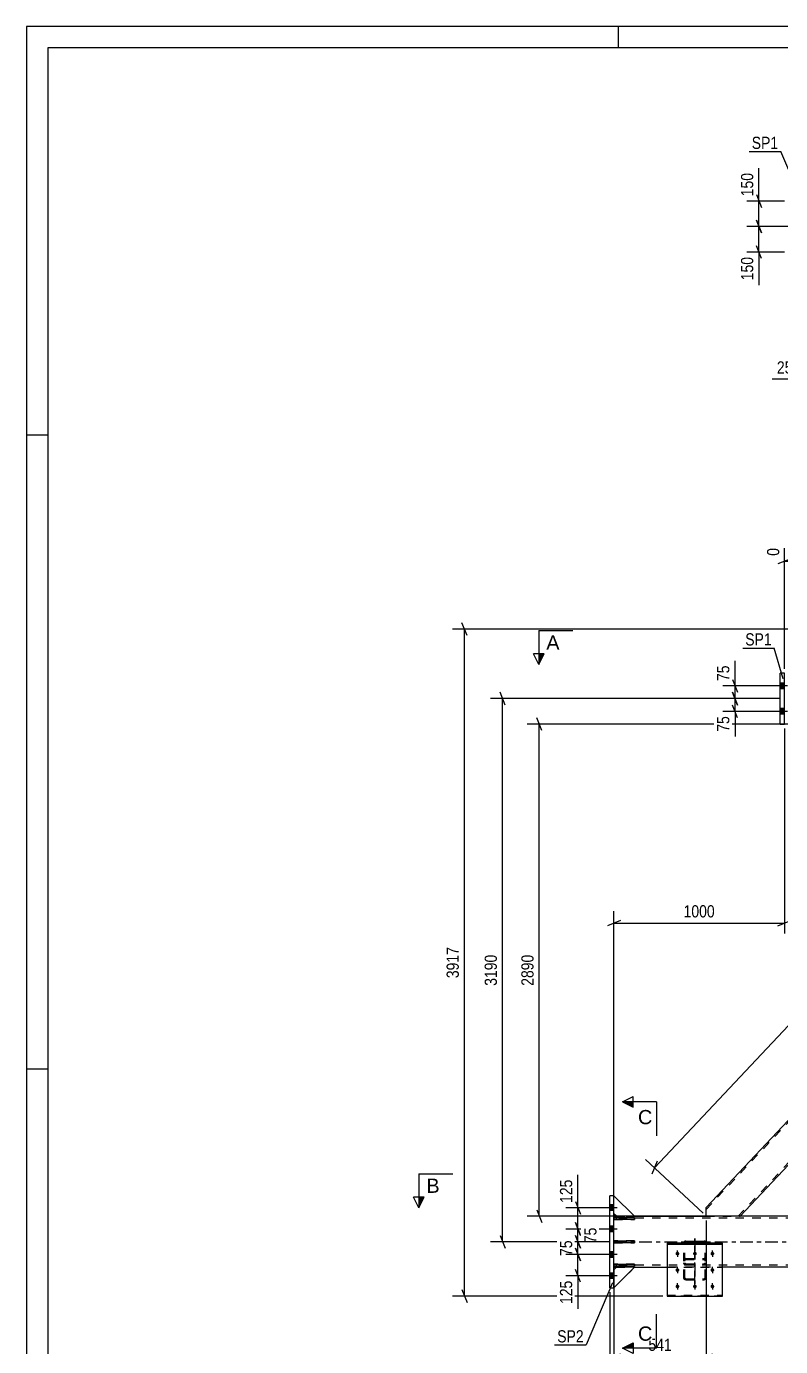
# Model space of a CAD drawing. Header units: millimetres. Extents: x -178 to 1011, y -683 to 158.
# Drawn here: x -178 to -0.9, y -152.2 to 157.9 of the extents above; entities that cross this region are included whole.
import ezdxf

# ---------------------------------------------------------------- set-up
doc = ezdxf.new("R2010")
doc.units = ezdxf.units.MM
doc.linetypes.add('DXK_LINE_DOT2', pattern=[3.9198, 1.9599, -1.9599])
doc.linetypes.add('DXK_LINE_DOT3', pattern=[5.9187, 2.979, -0.9799, 0.9799, -0.9799])
doc.styles.add('Arial', font='ARIAL.TTF', dxfattribs={"height": 0.2})
doc.styles.add('Arial Narrow', font='ARIALN.TTF', dxfattribs={"height": 0.2})

# ---------------------------------------------------------------- blocks, each defined once
blk = doc.blocks.new('Unknown-389678143-1162')
at = {"color": 5, "linetype": 'Continuous'}
for p, q in [((1011.04, 157.93), (-177.96, 157.93)), ((-177.96, 157.93), (-177.96, -683.07)), ((-38.96, 152.93), (-38.96, 157.93)), ((1006.04, 152.93), (-172.96, 152.93)), ((-172.96, 152.93), (-172.96, -678.07)), ((-172.96, 61.93), (-177.96, 61.93)), ((-172.96, -87.07), (-177.96, -87.07))]:
    blk.add_line(p, q, dxfattribs=at)
blk = doc.blocks.new('Part-389678143-1396 - 1389')
at = {"color": 7, "linetype": 'DXK_LINE_DOT3'}
blk.add_line((-21, -137.44), (-21, -126.82), dxfattribs=at)
at = {"color": 7, "linetype": 'DXK_LINE_DOT2'}
for p, q in [((-23.6, -127.75), (-23.64, -127.94)), ((-23.64, -136.05), (-23.64, -127.94)), ((-23.4, -127.94), (-23.38, -127.84)), ((-23.4, -136.05), (-23.4, -127.94)), ((-23.38, -127.84), (-23.33, -127.76)), ((-23.16, -127.43), (-23.34, -127.47)), ((-23.33, -127.76), (-23.25, -127.71)), ((-23.25, -127.71), (-23.16, -127.69)), ((-23.16, -127.43), (-18.84, -127.43)), ((-23.16, -127.69), (-18.84, -127.69)), ((-18.66, -127.47), (-18.84, -127.43)), ((-18.84, -127.69), (-18.75, -127.71)), ((-18.75, -127.71), (-18.67, -127.76)), ((-18.67, -127.76), (-18.62, -127.84)), ((-18.62, -127.84), (-18.6, -127.94)), ((-18.6, -136.05), (-18.6, -127.94)), ((-18.36, -127.94), (-18.4, -127.75)), ((-18.36, -136.05), (-18.36, -127.94)), ((-23.64, -131.99), (-23.6, -131.81)), ((-23.64, -132.54), (-23.6, -132.73)), ((-23.6, -131.81), (-23.5, -131.67)), ((-23.5, -131.67), (-23.34, -131.57)), ((-23.38, -131.9), (-23.4, -131.99)), ((-23.38, -132.64), (-23.4, -132.54)), ((-23.33, -131.83), (-23.38, -131.9)), ((-23.33, -132.72), (-23.38, -132.64)), ((-23.34, -131.57), (-23.16, -131.54)), ((-23.34, -133.01), (-23.25, -133.03)), ((-23.25, -131.78), (-23.33, -131.83)), ((-23.25, -132.78), (-23.33, -132.72)), ((-23.16, -131.76), (-23.25, -131.78)), ((-23.16, -132.79), (-23.25, -132.78)), ((-23.25, -133.03), (-23.16, -133.05)), ((-23.16, -131.54), (-18.84, -131.54)), ((-23.16, -131.76), (-18.84, -131.76)), ((-23.16, -132.79), (-18.84, -132.79)), ((-23.16, -133.05), (-18.84, -133.05)), ((-18.84, -131.54), (-18.66, -131.57)), ((-18.75, -131.78), (-18.84, -131.76)), ((-18.75, -132.78), (-18.84, -132.79)), ((-18.84, -133.05), (-18.67, -133.01)), ((-18.67, -131.83), (-18.75, -131.78)), ((-18.67, -132.72), (-18.75, -132.78)), ((-18.62, -131.9), (-18.67, -131.83)), ((-18.62, -132.64), (-18.67, -132.72)), ((-18.67, -133.01), (-18.66, -133.01)), ((-18.66, -131.57), (-18.5, -131.67)), ((-18.6, -131.99), (-18.62, -131.9)), ((-18.6, -132.54), (-18.62, -132.64)), ((-18.5, -131.67), (-18.4, -131.81)), ((-18.4, -131.81), (-18.36, -131.99)), ((-18.4, -132.73), (-18.36, -132.54)), ((-23.6, -136.22), (-23.64, -136.05)), ((-23.5, -136.36), (-23.6, -136.22)), ((-23.34, -136.46), (-23.5, -136.36)), ((-23.4, -136.05), (-23.38, -136.13)), ((-23.38, -136.13), (-23.33, -136.21)), ((-23.16, -136.5), (-23.34, -136.46)), ((-23.33, -136.21), (-23.25, -136.25)), ((-23.25, -136.25), (-23.16, -136.27)), ((-23.16, -136.27), (-18.84, -136.27)), ((-18.84, -136.27), (-18.75, -136.25)), ((-18.66, -136.46), (-18.84, -136.5)), ((-18.75, -136.25), (-18.67, -136.21)), ((-18.67, -136.21), (-18.62, -136.13)), ((-18.5, -136.36), (-18.66, -136.46)), ((-18.62, -136.13), (-18.6, -136.05)), ((-18.4, -136.22), (-18.5, -136.36)), ((-18.36, -136.05), (-18.4, -136.22)), ((-23.16, -136.5), (-18.84, -136.5))]:
    blk.add_line(p, q, dxfattribs=at)
for centre, start, end in [((-23.14, -127.92), 114.32, 159.2417), ((-18.86, -127.92), 20.7583, 65.68), ((-23.14, -132.56), 200.7583, 245.68), ((-18.86, -132.56), 294.32, 339.2417)]:
    blk.add_arc(centre, 0.496, start, end, dxfattribs=at)
blk = doc.blocks.new('Part-389678143-1397 - 1389')
at = {"color": 7, "linetype": 'DXK_LINE_DOT2'}
for p, q in [((-14.5, -127.91), (-27.5, -127.91)), ((-27.5, -127.91), (-27.5, -140.34)), ((-27.5, -128.13), (-14.5, -128.13)), ((-14.5, -140.34), (-14.5, -127.91)), ((-27.5, -140.12), (-14.5, -140.12)), ((-14.5, -140.34), (-27.5, -140.34))]:
    blk.add_line(p, q, dxfattribs=at)
blk = doc.blocks.new('Part-389678143-1555 - 1389')
at = {"color": 2, "linetype": 'Continuous'}
for p, q in [((-40, -121.6), (-39.4, -121.6)), ((-35.2, -121.6), (-18.36, -121.6)), ((88.44, -121.6), (-10.44, -121.6)), ((-40, -133.6), (-39.4, -133.6)), ((-35.2, -133.6), (-27.5, -133.6)), ((206.43, -133.6), (-14.5, -133.6))]:
    blk.add_line(p, q, dxfattribs=at)
at = {"color": 7, "linetype": 'DXK_LINE_DOT2'}
for p, q in [((-40, -133.6), (-40, -121.6)), ((798, -122.08), (-40, -122.08)), ((-39.4, -121.6), (-35.2, -121.6)), ((798, -121.6), (-18.36, -121.6)), ((-18.36, -121.6), (-10.44, -121.6)), ((798, -133.12), (-40, -133.12)), ((-39.4, -133.6), (-35.2, -133.6)), ((798, -133.6), (-27.5, -133.6)), ((-27.5, -133.6), (-14.5, -133.6))]:
    blk.add_line(p, q, dxfattribs=at)
at = {"color": 7, "linetype": 'DXK_LINE_DOT3'}
blk.add_line((-40, -127.6), (798, -127.6), dxfattribs=at)
blk = doc.blocks.new('Bolt-389678143-1589 - 1389')
at = {"linetype": 'Continuous'}
for points in [[(-41, -118.94), (-41, -120.26), (-40, -120.26), (-40, -118.94)], [(-41, -118.94), (-41, -120.26), (-40, -120.26), (-40, -118.94)], [(-41, -118.94), (-41, -120.26), (-40, -120.26), (-40, -118.94)], [(-41, -123.94), (-41, -125.26), (-40, -125.26), (-40, -123.94)], [(-41, -123.94), (-41, -125.26), (-40, -125.26), (-40, -123.94)], [(-41, -129.94), (-41, -131.26), (-40, -131.26), (-40, -129.94)], [(-41, -129.94), (-41, -131.26), (-40, -131.26), (-40, -129.94)], [(-41, -134.94), (-41, -136.26), (-40, -136.26), (-40, -134.94)], [(-41, -134.94), (-41, -136.26), (-40, -136.26), (-40, -134.94)], [(-41, -134.94), (-41, -136.26), (-40, -136.26), (-40, -134.94)]]:
    blk.add_hatch(color=1, dxfattribs=at).paths.add_polyline_path(points)
at = {"color": 1, "linetype": 'Continuous'}
for p, q in [((-39.24, -119.6), (-44, -119.6)), ((-39.24, -119.6), (-44, -119.6)), ((-39.24, -119.6), (-44, -119.6)), ((-40, -118.94), (-41, -118.94)), ((-40, -118.94), (-41, -118.94)), ((-40, -118.94), (-41, -118.94)), ((-40, -120.26), (-41, -120.26)), ((-40, -120.26), (-41, -120.26)), ((-40, -120.26), (-41, -120.26)), ((-40, -123.94), (-41, -123.94)), ((-40, -123.94), (-41, -123.94)), ((-39.24, -124.6), (-44, -124.6)), ((-39.24, -124.6), (-44, -124.6)), ((-40, -125.26), (-41, -125.26)), ((-40, -125.26), (-41, -125.26)), ((-40, -129.94), (-41, -129.94)), ((-40, -129.94), (-41, -129.94)), ((-39.24, -130.6), (-44, -130.6)), ((-39.24, -130.6), (-44, -130.6)), ((-40, -131.26), (-41, -131.26)), ((-40, -131.26), (-41, -131.26)), ((-39.24, -135.6), (-44, -135.6)), ((-39.24, -135.6), (-44, -135.6)), ((-39.24, -135.6), (-44, -135.6)), ((-40, -134.94), (-41, -134.94)), ((-40, -134.94), (-41, -134.94)), ((-40, -134.94), (-41, -134.94)), ((-40, -136.26), (-41, -136.26)), ((-40, -136.26), (-41, -136.26)), ((-40, -136.26), (-41, -136.26))]:
    blk.add_line(p, q, dxfattribs=at)
blk = doc.blocks.new('Part-389678143-1961 - 1389')
at = {"color": 7, "linetype": 'DXK_LINE_DOT3'}
blk.add_line((-21, -126.82), (-21, -137.44), dxfattribs=at)
at = {"color": 7, "linetype": 'DXK_LINE_DOT2'}
for p, q in [((-23.64, -127.94), (-23.63, -127.91)), ((-23.64, -136.05), (-23.64, -127.94)), ((-23.38, -127.84), (-23.4, -127.94)), ((-23.4, -136.05), (-23.4, -127.94)), ((-23.33, -127.76), (-23.38, -127.84)), ((-23.25, -127.71), (-23.33, -127.76)), ((-23.16, -127.69), (-23.25, -127.71)), ((-23.16, -127.69), (-18.84, -127.69)), ((-18.75, -127.71), (-18.84, -127.69)), ((-18.67, -127.76), (-18.75, -127.71)), ((-18.62, -127.84), (-18.67, -127.76)), ((-18.6, -127.94), (-18.62, -127.84)), ((-18.6, -136.05), (-18.6, -127.94)), ((-18.37, -127.91), (-18.36, -127.94)), ((-18.36, -136.05), (-18.36, -127.94)), ((-23.6, -131.81), (-23.64, -131.99)), ((-23.6, -132.73), (-23.64, -132.54)), ((-23.5, -131.67), (-23.6, -131.81)), ((-23.34, -131.57), (-23.5, -131.67)), ((-23.4, -131.99), (-23.38, -131.9)), ((-23.4, -132.54), (-23.38, -132.64)), ((-23.38, -131.9), (-23.33, -131.83)), ((-23.38, -132.64), (-23.33, -132.72)), ((-23.16, -131.54), (-23.34, -131.57)), ((-23.16, -133.05), (-23.34, -133.01)), ((-23.33, -131.83), (-23.25, -131.78)), ((-23.33, -132.72), (-23.25, -132.77)), ((-23.25, -131.78), (-23.16, -131.76)), ((-23.25, -132.77), (-23.16, -132.79)), ((-23.16, -131.54), (-18.84, -131.54)), ((-23.16, -131.76), (-18.84, -131.76)), ((-23.16, -132.79), (-18.84, -132.79)), ((-23.16, -133.05), (-18.84, -133.05)), ((-18.66, -131.57), (-18.84, -131.54)), ((-18.84, -131.76), (-18.75, -131.78)), ((-18.84, -132.79), (-18.75, -132.77)), ((-18.66, -133.01), (-18.84, -133.05)), ((-18.75, -131.78), (-18.67, -131.83)), ((-18.75, -132.77), (-18.67, -132.72)), ((-18.67, -131.83), (-18.62, -131.9)), ((-18.67, -132.72), (-18.62, -132.64)), ((-18.5, -131.67), (-18.66, -131.57)), ((-18.62, -131.9), (-18.6, -131.99)), ((-18.62, -132.64), (-18.6, -132.54)), ((-18.4, -131.81), (-18.5, -131.67)), ((-18.36, -131.99), (-18.4, -131.81)), ((-18.36, -132.54), (-18.4, -132.73)), ((-23.64, -136.05), (-23.6, -136.22)), ((-23.6, -136.22), (-23.5, -136.36)), ((-23.5, -136.36), (-23.34, -136.46)), ((-23.38, -136.13), (-23.4, -136.05)), ((-23.33, -136.21), (-23.38, -136.13)), ((-23.34, -136.46), (-23.16, -136.5)), ((-23.25, -136.25), (-23.33, -136.21)), ((-23.16, -136.27), (-23.25, -136.25)), ((-23.16, -136.27), (-18.84, -136.27)), ((-18.75, -136.25), (-18.84, -136.27)), ((-18.84, -136.5), (-18.66, -136.46)), ((-18.67, -136.21), (-18.75, -136.25)), ((-18.62, -136.13), (-18.67, -136.21)), ((-18.66, -136.46), (-18.5, -136.36)), ((-18.6, -136.05), (-18.62, -136.13)), ((-18.5, -136.36), (-18.4, -136.22)), ((-18.4, -136.22), (-18.36, -136.05)), ((-23.16, -136.5), (-18.84, -136.5))]:
    blk.add_line(p, q, dxfattribs=at)
at = {"color": 2, "linetype": 'Continuous'}
for p, q in [((-23.63, -127.91), (-23.6, -127.75)), ((-23.34, -127.47), (-23.16, -127.43)), ((-23.16, -127.43), (-18.84, -127.43)), ((-18.84, -127.43), (-18.66, -127.47)), ((-18.4, -127.75), (-18.37, -127.91))]:
    blk.add_line(p, q, dxfattribs=at)
for centre, start, end in [((-23.14, -127.92), 114.32, 159.2417), ((-18.86, -127.92), 20.7583, 65.68)]:
    blk.add_arc(centre, 0.496, start, end, dxfattribs=at)
at = {"color": 7, "linetype": 'DXK_LINE_DOT2'}
for centre, start, end in [((-23.14, -132.56), 200.7583, 245.68), ((-18.86, -132.56), 294.32, 339.2417)]:
    blk.add_arc(centre, 0.496, start, end, dxfattribs=at)
blk = doc.blocks.new('Bolt-389678143-1590 - 1389')
at = {"linetype": 'Continuous'}
for points in [[(-1, 3.66), (-1, 2.34), (0, 2.34), (0, 3.66)], [(-1, 3.66), (-1, 2.34), (0, 2.34), (0, 3.66)], [(-1, -2.34), (-1, -3.66), (0, -3.66), (0, -2.34)], [(-1, -2.34), (-1, -3.66), (0, -3.66), (0, -2.34)]]:
    blk.add_hatch(color=1, dxfattribs=at).paths.add_polyline_path(points)
at = {"color": 1, "linetype": 'Continuous'}
for p, q in [((0, 3.66), (-1, 3.66)), ((0, 3.66), (-1, 3.66)), ((0.76, 3), (-4, 3)), ((0.76, 3), (-4, 3)), ((0, 2.34), (-1, 2.34)), ((0, 2.34), (-1, 2.34)), ((0.76, -3), (-4, -3)), ((0.76, -3), (-4, -3)), ((0, -2.34), (-1, -2.34)), ((0, -2.34), (-1, -2.34)), ((0, -3.66), (-1, -3.66)), ((0, -3.66), (-1, -3.66))]:
    blk.add_line(p, q, dxfattribs=at)
blk = doc.blocks.new('Bolt-389678143-1596 - 1389')
at = {"color": 1, "linetype": 'DXK_LINE_DOT2'}
for p, q in [((-25.1, -130.78), (-25.1, -129.64)), ((-21, -130.78), (-21, -129.64)), ((-16.9, -130.78), (-16.9, -129.64)), ((-25.1, -134.63), (-25.1, -133.5)), ((-16.9, -134.63), (-16.9, -133.5)), ((-25.1, -138.48), (-25.1, -137.35)), ((-21, -138.48), (-21, -137.35)), ((-16.9, -138.48), (-16.9, -137.35))]:
    blk.add_line(p, q, dxfattribs=at)
blk = doc.blocks.new('Part-389678143-1993 - 1389')
at = {"color": 2, "linetype": 'Continuous'}
for p, q in [((-14.5, -127.91), (-27.5, -127.91)), ((-27.5, -127.91), (-27.5, -140.34)), ((-27.5, -128.13), (-14.5, -128.13)), ((-14.5, -140.34), (-14.5, -127.91)), ((-27.5, -140.34), (-14.5, -140.34))]:
    blk.add_line(p, q, dxfattribs=at)
at = {"color": 7, "linetype": 'DXK_LINE_DOT2'}
blk.add_line((-27.5, -140.12), (-14.5, -140.12), dxfattribs=at)
blk = doc.blocks.new('Part-389678143-1691 - 1389')
at = {"color": 7, "linetype": 'DXK_LINE_DOT2'}
for p, q in [((-35.2, -121.86), (-40, -121.86)), ((-40, -121.86), (-40, -122.34)), ((-40, -122.34), (-35.2, -122.34)), ((-39.4, -122.34), (-39.4, -121.86)), ((-35.2, -122.34), (-35.2, -121.86))]:
    blk.add_line(p, q, dxfattribs=at)
blk = doc.blocks.new('Part-389678143-1692 - 1389')
at = {"color": 7, "linetype": 'DXK_LINE_DOT2'}
for p, q in [((-35.2, -127.36), (-40, -127.36)), ((-40, -127.36), (-40, -127.84)), ((-40, -127.84), (-35.2, -127.84)), ((-39.4, -127.84), (-39.4, -127.36)), ((-35.2, -127.84), (-35.2, -127.36))]:
    blk.add_line(p, q, dxfattribs=at)
blk = doc.blocks.new('Part-389678143-1693 - 1389')
at = {"color": 7, "linetype": 'DXK_LINE_DOT2'}
for p, q in [((-35.2, -132.86), (-40, -132.86)), ((-40, -132.86), (-40, -133.34)), ((-40, -133.34), (-35.2, -133.34)), ((-39.4, -133.34), (-39.4, -132.86)), ((-35.2, -133.34), (-35.2, -132.86))]:
    blk.add_line(p, q, dxfattribs=at)
blk = doc.blocks.new('Part-389678143-1694 - 1389')
at = {"color": 2, "linetype": 'Continuous'}
for p, q in [((-40, -122.34), (-40, -121.86)), ((-40, -121.86), (-35.2, -121.86)), ((-35.2, -122.34), (-40, -122.34)), ((-35.2, -121.86), (-35.2, -122.34))]:
    blk.add_line(p, q, dxfattribs=at)
at = {"color": 7, "linetype": 'DXK_LINE_DOT2'}
blk.add_line((-39.4, -122.34), (-39.4, -121.86), dxfattribs=at)
blk = doc.blocks.new('Part-389678143-1695 - 1389')
at = {"color": 2, "linetype": 'Continuous'}
for p, q in [((-40, -127.84), (-40, -127.36)), ((-40, -127.36), (-35.2, -127.36)), ((-35.2, -127.84), (-40, -127.84)), ((-35.2, -127.36), (-35.2, -127.84))]:
    blk.add_line(p, q, dxfattribs=at)
at = {"color": 7, "linetype": 'DXK_LINE_DOT2'}
blk.add_line((-39.4, -127.84), (-39.4, -127.36), dxfattribs=at)
blk = doc.blocks.new('Part-389678143-1696 - 1389')
at = {"color": 2, "linetype": 'Continuous'}
for p, q in [((-40, -133.34), (-40, -132.86)), ((-40, -132.86), (-35.2, -132.86)), ((-35.2, -133.34), (-40, -133.34)), ((-35.2, -132.86), (-35.2, -133.34))]:
    blk.add_line(p, q, dxfattribs=at)
at = {"color": 7, "linetype": 'DXK_LINE_DOT2'}
blk.add_line((-39.4, -133.34), (-39.4, -132.86), dxfattribs=at)
blk = doc.blocks.new('Part-389678143-1697 - 1389')
at = {"color": 2, "linetype": 'Continuous'}
for p, q in [((-40, -116.8), (-35.2, -121.6)), ((-39.4, -121.6), (-40, -121)), ((-35.2, -121.6), (-39.4, -121.6))]:
    blk.add_line(p, q, dxfattribs=at)
at = {"color": 7, "linetype": 'DXK_LINE_DOT2'}
blk.add_line((-40, -121), (-40, -116.8), dxfattribs=at)
blk = doc.blocks.new('Part-389678143-1698 - 1389')
at = {"color": 7, "linetype": 'DXK_LINE_DOT2'}
for p, q in [((-40, -121), (-40, -116.8)), ((-40, -116.8), (-35.2, -121.6)), ((-39.4, -121.6), (-40, -121)), ((-35.2, -121.6), (-39.4, -121.6))]:
    blk.add_line(p, q, dxfattribs=at)
blk = doc.blocks.new('Part-389678143-1699 - 1389')
at = {"color": 2, "linetype": 'Continuous'}
for p, q in [((-39.4, -133.6), (-40, -134.2)), ((-40, -138.4), (-35.2, -133.6)), ((-35.2, -133.6), (-39.4, -133.6))]:
    blk.add_line(p, q, dxfattribs=at)
at = {"color": 7, "linetype": 'DXK_LINE_DOT2'}
blk.add_line((-40, -138.4), (-40, -134.2), dxfattribs=at)
blk = doc.blocks.new('Part-389678143-1700 - 1389')
at = {"color": 7, "linetype": 'DXK_LINE_DOT2'}
for p, q in [((-39.4, -133.6), (-40, -134.2)), ((-40, -138.4), (-35.2, -133.6)), ((-40, -134.2), (-40, -138.4)), ((-35.2, -133.6), (-39.4, -133.6))]:
    blk.add_line(p, q, dxfattribs=at)
blk = doc.blocks.new('Part-389678143-1725 - 1389')
at = {"color": 2, "linetype": 'Continuous'}
for p, q in [((-1, -6), (-1, 6)), ((0, 6), (-1, 6)), ((0, -6), (0, 6)), ((-1, -6), (0, -6))]:
    blk.add_line(p, q, dxfattribs=at)
blk = doc.blocks.new('Part-389678143-1740 - 1389')
at = {"color": 2, "linetype": 'Continuous'}
for p, q in [((-41, -138.4), (-41, -116.8)), ((-40, -116.8), (-41, -116.8)), ((-40, -138.4), (-40, -116.8)), ((-41, -138.4), (-40, -138.4))]:
    blk.add_line(p, q, dxfattribs=at)
blk = doc.blocks.new('Part-389678143-1945 - 1389')
at = {"color": 2, "linetype": 'Continuous'}
for p, q in [((-18.36, -119.54), (88.42, -6)), ((96.36, -6), (88.44, -6)), ((96.36, -8.06), (43.94, -63.8)), ((-10.41, -121.6), (39, -69.05)), ((-18.36, -121.6), (-18.36, -119.54)), ((-10.44, -121.6), (-18.36, -121.6))]:
    blk.add_line(p, q, dxfattribs=at)
at = {"color": 7, "linetype": 'DXK_LINE_DOT2'}
for p, q in [((-18.36, -120.01), (88.86, -6)), ((88.42, -6), (88.44, -6)), ((88.44, -6), (88.42, -6)), ((96.36, -8.06), (96.36, -6)), ((-10.85, -121.6), (96.36, -7.6)), ((43.94, -63.8), (39, -69.05)), ((-10.41, -121.6), (-10.44, -121.6)), ((-10.44, -121.6), (-10.41, -121.6))]:
    blk.add_line(p, q, dxfattribs=at)
blk = doc.blocks.new('Bolt-389678143-1994 - 1389')
at = {"linetype": 'Continuous'}
for points in [[(-25.1, -129.97), (-25.01, -129.98), (-24.92, -130), (-24.84, -130.05), (-24.77, -130.11), (-24.72, -130.18), (-24.68, -130.25), (-24.66, -130.34), (-24.66, -130.43), (-24.68, -130.51), (-24.72, -130.59), (-24.77, -130.66), (-24.84, -130.72), (-24.92, -130.76), (-25.01, -130.79), (-25.1, -130.8), (-25.19, -130.79), (-25.28, -130.76), (-25.36, -130.72), (-25.43, -130.66), (-25.48, -130.59), (-25.52, -130.51), (-25.54, -130.43), (-25.54, -130.34), (-25.52, -130.25), (-25.48, -130.18), (-25.43, -130.11), (-25.36, -130.05), (-25.28, -130), (-25.19, -129.98)], [(-21, -129.97), (-20.91, -129.98), (-20.82, -130), (-20.74, -130.05), (-20.67, -130.11), (-20.62, -130.18), (-20.58, -130.25), (-20.56, -130.34), (-20.56, -130.43), (-20.58, -130.51), (-20.62, -130.59), (-20.67, -130.66), (-20.74, -130.72), (-20.82, -130.76), (-20.91, -130.79), (-21, -130.8), (-21.09, -130.79), (-21.18, -130.76), (-21.26, -130.72), (-21.33, -130.66), (-21.38, -130.59), (-21.42, -130.51), (-21.44, -130.43), (-21.44, -130.34), (-21.42, -130.25), (-21.38, -130.18), (-21.33, -130.11), (-21.26, -130.05), (-21.18, -130), (-21.09, -129.98)], [(-16.9, -129.97), (-16.81, -129.98), (-16.72, -130), (-16.64, -130.05), (-16.57, -130.11), (-16.52, -130.18), (-16.48, -130.25), (-16.46, -130.34), (-16.46, -130.43), (-16.48, -130.51), (-16.52, -130.59), (-16.57, -130.66), (-16.64, -130.72), (-16.72, -130.76), (-16.81, -130.79), (-16.9, -130.8), (-16.99, -130.79), (-17.08, -130.76), (-17.16, -130.72), (-17.23, -130.66), (-17.28, -130.59), (-17.32, -130.51), (-17.34, -130.43), (-17.34, -130.34), (-17.32, -130.25), (-17.28, -130.18), (-17.23, -130.11), (-17.16, -130.05), (-17.08, -130), (-16.99, -129.98)], [(-25.1, -133.82), (-25.01, -133.83), (-24.92, -133.86), (-24.84, -133.9), (-24.77, -133.96), (-24.72, -134.03), (-24.68, -134.11), (-24.66, -134.19), (-24.66, -134.28), (-24.68, -134.36), (-24.72, -134.44), (-24.77, -134.51), (-24.84, -134.57), (-24.92, -134.61), (-25.01, -134.64), (-25.1, -134.65), (-25.19, -134.64), (-25.28, -134.61), (-25.36, -134.57), (-25.43, -134.51), (-25.48, -134.44), (-25.52, -134.36), (-25.54, -134.28), (-25.54, -134.19), (-25.52, -134.11), (-25.48, -134.03), (-25.43, -133.96), (-25.36, -133.9), (-25.28, -133.86), (-25.19, -133.83)], [(-16.9, -133.82), (-16.81, -133.83), (-16.72, -133.86), (-16.64, -133.9), (-16.57, -133.96), (-16.52, -134.03), (-16.48, -134.11), (-16.46, -134.19), (-16.46, -134.28), (-16.48, -134.36), (-16.52, -134.44), (-16.57, -134.51), (-16.64, -134.57), (-16.72, -134.61), (-16.81, -134.64), (-16.9, -134.65), (-16.99, -134.64), (-17.08, -134.61), (-17.16, -134.57), (-17.23, -134.51), (-17.28, -134.44), (-17.32, -134.36), (-17.34, -134.28), (-17.34, -134.19), (-17.32, -134.11), (-17.28, -134.03), (-17.23, -133.96), (-17.16, -133.9), (-17.08, -133.86), (-16.99, -133.83)], [(-25.1, -137.67), (-25.01, -137.68), (-24.92, -137.71), (-24.84, -137.75), (-24.77, -137.81), (-24.72, -137.88), (-24.68, -137.96), (-24.66, -138.04), (-24.66, -138.13), (-24.68, -138.22), (-24.72, -138.29), (-24.77, -138.36), (-24.84, -138.42), (-24.92, -138.47), (-25.01, -138.49), (-25.1, -138.5), (-25.19, -138.49), (-25.28, -138.47), (-25.36, -138.42), (-25.43, -138.36), (-25.48, -138.29), (-25.52, -138.22), (-25.54, -138.13), (-25.54, -138.04), (-25.52, -137.96), (-25.48, -137.88), (-25.43, -137.81), (-25.36, -137.75), (-25.28, -137.71), (-25.19, -137.68)], [(-21, -137.67), (-20.91, -137.68), (-20.82, -137.71), (-20.74, -137.75), (-20.67, -137.81), (-20.62, -137.88), (-20.58, -137.96), (-20.56, -138.04), (-20.56, -138.13), (-20.58, -138.22), (-20.62, -138.29), (-20.67, -138.36), (-20.74, -138.42), (-20.82, -138.47), (-20.91, -138.49), (-21, -138.5), (-21.09, -138.49), (-21.18, -138.47), (-21.26, -138.42), (-21.33, -138.36), (-21.38, -138.29), (-21.42, -138.22), (-21.44, -138.13), (-21.44, -138.04), (-21.42, -137.96), (-21.38, -137.88), (-21.33, -137.81), (-21.26, -137.75), (-21.18, -137.71), (-21.09, -137.68)], [(-16.9, -137.67), (-16.81, -137.68), (-16.72, -137.71), (-16.64, -137.75), (-16.57, -137.81), (-16.52, -137.88), (-16.48, -137.96), (-16.46, -138.04), (-16.46, -138.13), (-16.48, -138.22), (-16.52, -138.29), (-16.57, -138.36), (-16.64, -138.42), (-16.72, -138.47), (-16.81, -138.49), (-16.9, -138.5), (-16.99, -138.49), (-17.08, -138.47), (-17.16, -138.42), (-17.23, -138.36), (-17.28, -138.29), (-17.32, -138.22), (-17.34, -138.13), (-17.34, -138.04), (-17.32, -137.96), (-17.28, -137.88), (-17.23, -137.81), (-17.16, -137.75), (-17.08, -137.71), (-16.99, -137.68)]]:
    blk.add_hatch(color=1, dxfattribs=at).paths.add_polyline_path(points)
at = {"color": 1, "linetype": 'Continuous'}
for p, q in [((-25.1, -129.99), (-25.1, -131.12)), ((-21, -129.99), (-21, -131.12)), ((-16.9, -129.99), (-16.9, -131.12)), ((-25.1, -133.84), (-25.1, -134.97)), ((-16.9, -133.84), (-16.9, -134.97)), ((-25.1, -137.69), (-25.1, -138.83)), ((-21, -137.69), (-21, -138.83)), ((-16.9, -137.69), (-16.9, -138.83))]:
    blk.add_line(p, q, dxfattribs=at)
blk = doc.blocks.new('StraightDimension-389678143-2362 - 1389')
at = {"color": 7, "linetype": 'Continuous'}
blk.add_line((-41, -139.4), (-41, -171.21), dxfattribs=at)
blk = doc.blocks.new('StraightDimension-389678143-46757 - 1389')
at = {"color": 7, "linetype": 'Continuous'}
for p, q in [((-12.17, 4.5), (-10.97, 1.5)), ((-3.28, 3), (-14.42, 3)), ((-10.97, -1.5), (-12.17, 1.5)), ((-11.57, 0), (-11.57, 3)), ((-1, 0), (-14.42, 0))]:
    blk.add_line(p, q, dxfattribs=at)
at = {"color": 0}
blk.add_wipeout([(-12.32, 8.38), (-16.52, 8.38), (-16.52, 3.52), (-12.32, 3.52)], dxfattribs=at)
at = {"color": 7, "linetype": 'Continuous'}
blk.add_line((-11.57, 3), (-11.57, 8.91), dxfattribs=at)
blk.add_line((-11.57, 3), (-11.57, 8.91), dxfattribs=at)
at = {"color": 3, "style": 'Arial Narrow'}
blk.add_text('75', height=2.863, rotation=90.0002, dxfattribs=at).set_placement((-12.92, 4.13))
blk = doc.blocks.new('StraightDimension-389678143-2895 - 1389')
at = {"color": 7, "linetype": 'Continuous'}
for p, q in [((95.36, -6), (-60.39, -6)), ((-56.94, -7.5), (-58.14, -4.5)), ((-57.54, -121.6), (-57.54, -6)), ((-58.14, -120.1), (-56.94, -123.1)), ((95.36, -121.6), (-60.39, -121.6))]:
    blk.add_line(p, q, dxfattribs=at)
at = {"color": 0}
blk.add_wipeout([(-58.29, -59.54), (-62.49, -59.54), (-62.49, -68.06), (-58.29, -68.06)], dxfattribs=at)
at = {"color": 3, "style": 'Arial Narrow'}
blk.add_text('2890', height=2.863, rotation=90.0002, dxfattribs=at).set_placement((-58.89, -67.46))
blk = doc.blocks.new('StraightDimension-389678143-3468 - 1389')
at = {"color": 7, "linetype": 'Continuous'}
for p, q in [((-2, 0), (-69, 0)), ((-65.55, -1.5), (-66.75, 1.5)), ((-66.15, -127.6), (-66.15, 0)), ((-66.75, -126.1), (-65.55, -129.1)), ((-42, -127.6), (-69, -127.6))]:
    blk.add_line(p, q, dxfattribs=at)
at = {"color": 0}
blk.add_wipeout([(-66.9, -59.54), (-71.1, -59.54), (-71.1, -68.06), (-66.9, -68.06)], dxfattribs=at)
at = {"color": 3, "style": 'Arial Narrow'}
blk.add_text('3190', height=2.863, rotation=90.0002, dxfattribs=at).set_placement((-67.5, -67.46))
blk = doc.blocks.new('StraightDimension-389678143-3520 - 1389')
at = {"color": 7, "linetype": 'Continuous'}
for p, q in [((0, -7), (0, -55.14)), ((-38.5, -52.14), (-41.5, -53.34)), ((-40, -120.6), (-40, -49.89)), ((-1.5, -53.34), (1.5, -52.14)), ((-40, -52.74), (0, -52.74))]:
    blk.add_line(p, q, dxfattribs=at)
at = {"color": 0}
blk.add_wipeout([(-15.74, -51.99), (-15.74, -47.79), (-24.26, -47.79), (-24.26, -51.99)], dxfattribs=at)
at = {"color": 3, "style": 'Arial Narrow'}
blk.add_text('1000', height=2.863, dxfattribs=at).set_placement((-23.66, -51.39))
blk = doc.blocks.new('StraightDimension-389678143-46218 - 1389')
at = {"color": 7, "linetype": 'Continuous'}
for p, q in [((-18.36, -122.6), (-18.36, -161.35)), ((-40, -134.6), (-40, -157.69)), ((-38.5, -153.97), (-41.5, -155.17)), ((-40, -154.57), (-18.36, -154.57)), ((-19.86, -155.17), (-16.86, -153.97))]:
    blk.add_line(p, q, dxfattribs=at)
at = {"color": 0}
blk.add_wipeout([(-25.84, -153.82), (-25.84, -149.62), (-32.52, -149.62), (-32.52, -153.82)], dxfattribs=at)
at = {"color": 0, "linetype": 'Continuous'}
for points in [[(-40.6, -155.27), (-44.8, -155.27), (-44.8, -158.29), (-40.6, -158.29)], [(-18.96, -155.27), (-23.16, -155.27), (-23.16, -161.95), (-18.96, -161.95)]]:
    blk.add_wipeout(points, dxfattribs=at)
at = {"color": 3, "style": 'Arial Narrow'}
blk.add_text('541', height=2.863, dxfattribs=at).set_placement((-31.92, -153.22))
at = {"color": 3, "linetype": 'Continuous', "style": 'Arial Narrow'}
for s, height, p in [('0', 2.86, (-41.2, -157.69)), ('541', 2.863, (-19.56, -161.35))]:
    blk.add_text(s, height=height, rotation=90.0002, dxfattribs=at).set_placement(p)
blk = doc.blocks.new('StraightDimension-389678143-46505 - 1389')
at = {"color": 7, "linetype": 'Continuous'}
for p, q in [((216.3, 16.32), (-77.94, 16.32)), ((-74.49, 14.82), (-75.69, 17.82)), ((-75.09, -140.34), (-75.09, 16.32)), ((-75.69, -138.84), (-74.49, -141.84)), ((-28.5, -140.34), (-77.94, -140.34))]:
    blk.add_line(p, q, dxfattribs=at)
at = {"color": 0}
blk.add_wipeout([(-75.84, -57.75), (-80.04, -57.75), (-80.04, -66.27), (-75.84, -66.27)], dxfattribs=at)
at = {"color": 3, "style": 'Arial Narrow'}
blk.add_text('3917', height=2.863, rotation=90.0002, dxfattribs=at).set_placement((-76.44, -65.67))
blk = doc.blocks.new('StraightDimension-389678143-2940 - 1389')
at = {"color": 7, "linetype": 'Continuous'}
for p, q in [((87.69, -5.31), (75.24, 6.4)), ((-30.49, -110.19), (77.31, 4.44)), ((76.72, 2.94), (77.9, 5.95)), ((-19.09, -120.91), (-32.57, -108.24)), ((-29.9, -108.69), (-31.08, -111.69))]:
    blk.add_line(p, q, dxfattribs=at)
at = {"color": 0}
blk.add_wipeout([(25.78, -49.26), (22.72, -46.38), (16.89, -52.58), (19.95, -55.46)], dxfattribs=at)
at = {"color": 3, "style": 'Arial Narrow'}
blk.add_text('3934', height=2.863, rotation=46.7591, dxfattribs=at).set_placement((19.92, -54.61))
blk = doc.blocks.new('StraightDimension-389678143-45972 - 1389')
at = {"color": 7, "linetype": 'Continuous'}
for p, q in [((88.42, -5), (88.42, 40.87)), ((0, 7), (0, 35.39)), ((1.5, 32.86), (-1.5, 31.66)), ((0, 32.26), (88.42, 32.26)), ((86.92, 31.66), (89.92, 32.86))]:
    blk.add_line(p, q, dxfattribs=at)
at = {"color": 0, "linetype": 'Continuous'}
for points in [[(87.82, 41.47), (83.62, 41.47), (83.62, 32.96), (87.82, 32.96)], [(-0.6, 35.99), (-4.8, 35.99), (-4.8, 32.96), (-0.6, 32.96)]]:
    blk.add_wipeout(points, dxfattribs=at)
at = {"color": 0}
blk.add_wipeout([(48.46, 33.01), (48.46, 37.21), (39.95, 37.21), (39.95, 33.01)], dxfattribs=at)
at = {"color": 3, "linetype": 'Continuous', "style": 'Arial Narrow'}
for s, height, p in [('2210', 2.863, (87.22, 33.56)), ('0', 2.86, (-1.2, 33.56))]:
    blk.add_text(s, height=height, rotation=90.0002, dxfattribs=at).set_placement(p)
at = {"color": 3, "style": 'Arial Narrow'}
blk.add_text('2210', height=2.863, dxfattribs=at).set_placement((40.55, 33.61))
blk = doc.blocks.new('StraightDimension-389678143-46217 - 1389')
at = {"color": 7, "linetype": 'Continuous'}
for p, q in [((-18.36, -122.6), (-18.36, -161.35)), ((88.42, -122.6), (88.42, -163.18)), ((-16.86, -153.97), (-19.86, -155.17)), ((-18.36, -154.57), (88.42, -154.57)), ((86.92, -155.17), (89.92, -153.97))]:
    blk.add_line(p, q, dxfattribs=at)
at = {"color": 0}
blk.add_wipeout([(39.29, -153.82), (39.29, -149.62), (30.77, -149.62), (30.77, -153.82)], dxfattribs=at)
at = {"color": 0, "linetype": 'Continuous'}
blk.add_wipeout([(87.82, -155.27), (83.62, -155.27), (83.62, -163.78), (87.82, -163.78)], dxfattribs=at)
at = {"color": 3, "style": 'Arial Narrow'}
blk.add_text('2669', height=2.863, dxfattribs=at).set_placement((31.37, -153.22))
at = {"color": 3, "linetype": 'Continuous', "style": 'Arial Narrow'}
blk.add_text('3210', height=2.863, rotation=90.0002, dxfattribs=at).set_placement((87.22, -163.18))
blk = doc.blocks.new('StraightDimension-389678143-46758 - 1389')
at = {"color": 7, "linetype": 'Continuous'}
for p, q in [((-12.17, 1.5), (-10.97, -1.5)), ((-1, 0), (-14.42, 0)), ((-3.18, -3), (-14.42, -3)), ((-10.97, -4.5), (-12.17, -1.5)), ((-11.57, -3), (-11.57, 0))]:
    blk.add_line(p, q, dxfattribs=at)
at = {"color": 0}
blk.add_wipeout([(-12.32, -3.53), (-16.52, -3.53), (-16.52, -8.38), (-12.32, -8.38)], dxfattribs=at)
at = {"color": 7, "linetype": 'Continuous'}
blk.add_line((-11.57, -3), (-11.57, -8.91), dxfattribs=at)
blk.add_line((-11.57, -3), (-11.57, -8.91), dxfattribs=at)
at = {"color": 3, "style": 'Arial Narrow'}
blk.add_text('75', height=2.863, rotation=90.0002, dxfattribs=at).set_placement((-12.92, -7.78))
blk = doc.blocks.new('StraightDimension-389678143-46880 - 1389')
at = {"color": 7, "linetype": 'Continuous'}
for p, q in [((-43.33, -119.6), (-51.32, -119.6)), ((-49.07, -118.1), (-47.87, -121.1)), ((-48.47, -124.6), (-48.47, -119.6)), ((-47.87, -126.1), (-49.07, -123.1)), ((-43.33, -124.6), (-51.32, -124.6))]:
    blk.add_line(p, q, dxfattribs=at)
at = {"color": 0}
blk.add_wipeout([(-49.22, -112.39), (-53.42, -112.39), (-53.42, -119.08), (-49.22, -119.08)], dxfattribs=at)
at = {"color": 7, "linetype": 'Continuous'}
blk.add_line((-48.47, -119.6), (-48.47, -111.87), dxfattribs=at)
blk.add_line((-48.47, -119.6), (-48.47, -111.87), dxfattribs=at)
at = {"color": 3, "style": 'Arial Narrow'}
blk.add_text('125', height=2.863, rotation=90.0002, dxfattribs=at).set_placement((-49.82, -118.47))
blk = doc.blocks.new('StraightDimension-389678143-46881 - 1389')
at = {"color": 7, "linetype": 'Continuous'}
for p, q in [((-49.07, -123.1), (-47.87, -126.1)), ((-43.33, -124.6), (-50.87, -124.6)), ((-47.87, -129.1), (-49.07, -126.1)), ((-48.47, -127.6), (-48.47, -124.6)), ((-41, -127.6), (-50.87, -127.6))]:
    blk.add_line(p, q, dxfattribs=at)
at = {"color": 0}
blk.add_wipeout([(-43.52, -123.67), (-47.72, -123.67), (-47.72, -128.53), (-43.52, -128.53)], dxfattribs=at)
at = {"color": 3, "style": 'Arial Narrow'}
blk.add_text('75', height=2.863, rotation=90.0002, dxfattribs=at).set_placement((-44.12, -127.93))
blk = doc.blocks.new('StraightDimension-389678143-46882 - 1389')
at = {"color": 7, "linetype": 'Continuous'}
for p, q in [((-49.07, -126.1), (-47.87, -129.1)), ((-41, -127.6), (-51.32, -127.6)), ((-47.87, -132.1), (-49.07, -129.1)), ((-48.47, -130.6), (-48.47, -127.6)), ((-43.33, -130.6), (-51.32, -130.6))]:
    blk.add_line(p, q, dxfattribs=at)
at = {"color": 0}
blk.add_wipeout([(-49.22, -126.67), (-53.42, -126.67), (-53.42, -131.53), (-49.22, -131.53)], dxfattribs=at)
at = {"color": 3, "style": 'Arial Narrow'}
blk.add_text('75', height=2.863, rotation=90.0002, dxfattribs=at).set_placement((-49.82, -130.93))
blk = doc.blocks.new('StraightDimension-389678143-46883 - 1389')
at = {"color": 7, "linetype": 'Continuous'}
for p, q in [((-49.07, -129.1), (-47.87, -132.1)), ((-43.33, -130.6), (-51.32, -130.6)), ((-48.47, -135.6), (-48.47, -130.6)), ((-43.33, -135.6), (-51.32, -135.6)), ((-47.87, -137.1), (-49.07, -134.1))]:
    blk.add_line(p, q, dxfattribs=at)
at = {"color": 0}
blk.add_wipeout([(-49.22, -136.13), (-53.42, -136.13), (-53.42, -142.81), (-49.22, -142.81)], dxfattribs=at)
at = {"color": 7, "linetype": 'Continuous'}
blk.add_line((-48.47, -135.6), (-48.47, -143.33), dxfattribs=at)
blk.add_line((-48.47, -135.6), (-48.47, -143.33), dxfattribs=at)
at = {"color": 3, "style": 'Arial Narrow'}
blk.add_text('125', height=2.863, rotation=90.0002, dxfattribs=at).set_placement((-49.82, -142.21))
blk = doc.blocks.new('StraightDimension-389678143-4162 - 3668')
at = {"color": 7, "linetype": 'Continuous'}
for p, q in [((3.03, 101.1), (3.03, 72.63)), ((4.03, 101.1), (4.03, 72.63)), ((1.53, 74.43), (4.53, 75.63)), ((5.53, 75.63), (2.53, 74.43)), ((3.03, 75.03), (4.03, 75.03))]:
    blk.add_line(p, q, dxfattribs=at)
at = {"color": 0}
blk.add_wipeout([(2.5, 75.78), (2.5, 79.98), (-2.35, 79.98), (-2.35, 75.78)], dxfattribs=at)
at = {"color": 7, "linetype": 'Continuous'}
blk.add_line((3.03, 75.03), (-2.88, 75.03), dxfattribs=at)
blk.add_line((3.03, 75.03), (-2.88, 75.03), dxfattribs=at)
at = {"color": 3, "style": 'Arial Narrow'}
blk.add_text('25', height=2.863, dxfattribs=at).set_placement((-1.75, 76.38))
blk = doc.blocks.new('StraightDimension-389678143-45308 - 3668')
at = {"color": 7, "linetype": 'Continuous'}
for p, q in [((-6.56, 118.4), (-5.36, 115.4)), ((0.03, 116.9), (-8.81, 116.9)), ((-5.96, 110.9), (-5.96, 116.9)), ((-5.36, 109.4), (-6.56, 112.4)), ((3.03, 110.9), (-8.81, 110.9))]:
    blk.add_line(p, q, dxfattribs=at)
at = {"color": 0}
blk.add_wipeout([(-6.71, 124.11), (-10.91, 124.11), (-10.91, 117.42), (-6.71, 117.42)], dxfattribs=at)
at = {"color": 7, "linetype": 'Continuous'}
blk.add_line((-5.96, 116.9), (-5.96, 124.63), dxfattribs=at)
blk.add_line((-5.96, 116.9), (-5.96, 124.63), dxfattribs=at)
at = {"color": 3, "style": 'Arial Narrow'}
blk.add_text('150', height=2.863, rotation=90.0002, dxfattribs=at).set_placement((-7.31, 118.02))
blk = doc.blocks.new('StraightDimension-389678143-45309 - 3668')
at = {"color": 7, "linetype": 'Continuous'}
for p, q in [((-6.56, 112.4), (-5.36, 109.4)), ((3.03, 110.9), (-8.81, 110.9)), ((-5.96, 104.9), (-5.96, 110.9)), ((-5.36, 103.4), (-6.56, 106.4)), ((0.03, 104.9), (-8.81, 104.9))]:
    blk.add_line(p, q, dxfattribs=at)
at = {"color": 0}
blk.add_wipeout([(-6.71, 104.37), (-10.91, 104.37), (-10.91, 97.69), (-6.71, 97.69)], dxfattribs=at)
at = {"color": 7, "linetype": 'Continuous'}
blk.add_line((-5.96, 104.9), (-5.96, 97.16), dxfattribs=at)
blk.add_line((-5.96, 104.9), (-5.96, 97.16), dxfattribs=at)
at = {"color": 3, "style": 'Arial Narrow'}
blk.add_text('150', height=2.863, rotation=90.0002, dxfattribs=at).set_placement((-7.31, 98.29))
blk = doc.blocks.new('Mark-389678143-1721 - 1389')
at = {"color": 0}
blk.add_wipeout([(-2.97, 12.49), (-2.97, 15.49), (-9.18, 15.49), (-9.18, 12.49)], dxfattribs=at)
blk.add_wipeout([(-2.97, 12.49), (-2.97, 15.49), (-9.18, 15.49), (-9.18, 12.49)], dxfattribs=at)
at = {"color": 30, "linetype": 'Continuous'}
for p in [(-9.78, 11.89), (-0.31, 4.64)]:
    blk.add_line(p, (-2.37, 11.89), dxfattribs=at)
at = {"color": 3, "style": 'Arial Narrow'}
blk.add_text('SP1', height=2.863, dxfattribs=at).set_placement((-9.18, 12.49))
blk = doc.blocks.new('Mark-389678143-1736 - 1389')
at = {"color": 0}
blk.add_wipeout([(-47.12, -151.24), (-47.12, -148.24), (-53.33, -148.24), (-53.33, -151.24)], dxfattribs=at)
blk.add_wipeout([(-47.12, -151.24), (-47.12, -148.24), (-53.33, -148.24), (-53.33, -151.24)], dxfattribs=at)
at = {"color": 30, "linetype": 'Continuous'}
for p in [(-40.37, -137.28), (-53.93, -151.84)]:
    blk.add_line(p, (-46.52, -151.84), dxfattribs=at)
at = {"color": 3, "style": 'Arial Narrow'}
blk.add_text('SP2', height=2.863, dxfattribs=at).set_placement((-53.33, -151.24))
blk = doc.blocks.new('SectionMark-389678143-3591 - 1389')
at = {"color": 6, "linetype": 'Continuous'}
for p, q in [((-38, -94.73), (-35.5, -93.48)), ((-30, -94.73), (-38, -94.73)), ((-30, -152.59), (-38, -152.59)), ((-35.5, -153.84), (-38, -152.59))]:
    blk.add_line(p, q, dxfattribs=at)
at = {"color": 0, "linetype": 'Continuous'}
for points in [[(-31, -99.98), (-31, -96.48), (-34.37, -96.48), (-34.37, -99.98)], [(-31, -150.84), (-31, -147.34), (-34.37, -147.34), (-34.37, -150.84)]]:
    blk.add_wipeout(points, dxfattribs=at)
at = {"linetype": 'Continuous'}
for points in [[(-35.5, -94.73), (-35.5, -95.98), (-38, -94.73)], [(-35.5, -151.34), (-35.5, -152.59), (-38, -152.59)]]:
    blk.add_hatch(color=6, dxfattribs=at).paths.add_polyline_path(points)
at = {"color": 6, "linetype": 'Continuous'}
for p, q in [((-38, -94.73), (-35.5, -95.98)), ((-35.5, -95.98), (-35.5, -93.48)), ((-30, -94.73), (-30, -102.73)), ((-30, -152.59), (-30, -144.59)), ((-38, -152.59), (-35.5, -151.34)), ((-35.5, -151.34), (-35.5, -153.84))]:
    blk.add_line(p, q, dxfattribs=at)
at = {"color": 3, "linetype": 'Continuous', "style": 'Arial'}
for p in [(-34.37, -99.98), (-34.37, -150.84)]:
    blk.add_text('C', height=3.34, dxfattribs=at).set_placement(p)
blk = doc.blocks.new('SectionMark-389678143-3593 - 1389')
at = {"color": 6, "linetype": 'Continuous'}
for p, q in [((-85.8, -111.6), (-85.8, -119.6)), ((-85.8, -119.6), (-87.05, -117.1))]:
    blk.add_line(p, q, dxfattribs=at)
at = {"color": 0, "linetype": 'Continuous'}
blk.add_wipeout([(-80.94, -116.1), (-80.94, -112.6), (-84.05, -112.6), (-84.05, -116.1)], dxfattribs=at)
at = {"linetype": 'Continuous'}
blk.add_hatch(color=6, dxfattribs=at).paths.add_polyline_path([(-85.8, -117.1), (-84.55, -117.1), (-85.8, -119.6)])
at = {"color": 6, "linetype": 'Continuous'}
for p, q in [((-85.8, -111.6), (-77.8, -111.6)), ((-84.55, -117.1), (-87.05, -117.1)), ((-85.8, -119.6), (-84.55, -117.1))]:
    blk.add_line(p, q, dxfattribs=at)
at = {"color": 3, "linetype": 'Continuous', "style": 'Arial'}
blk.add_text('B', height=3.34, dxfattribs=at).set_placement((-84.05, -116.1))
blk = doc.blocks.new('SectionMark-389678143-3595 - 1389')
at = {"color": 6, "linetype": 'Continuous'}
for p, q in [((-57.65, 16), (-57.65, 8)), ((-57.65, 8), (-58.9, 10.5))]:
    blk.add_line(p, q, dxfattribs=at)
at = {"color": 0, "linetype": 'Continuous'}
blk.add_wipeout([(-52.79, 11.5), (-52.79, 15), (-55.9, 15), (-55.9, 11.5)], dxfattribs=at)
at = {"linetype": 'Continuous'}
blk.add_hatch(color=6, dxfattribs=at).paths.add_polyline_path([(-57.65, 10.5), (-56.4, 10.5), (-57.65, 8)])
at = {"color": 6, "linetype": 'Continuous'}
for p, q in [((-57.65, 16), (-49.65, 16)), ((-56.4, 10.5), (-58.9, 10.5)), ((-57.65, 8), (-56.4, 10.5))]:
    blk.add_line(p, q, dxfattribs=at)
at = {"color": 3, "linetype": 'Continuous', "style": 'Arial'}
blk.add_text('A', height=3.34, dxfattribs=at).set_placement((-55.9, 11.5))
blk = doc.blocks.new('Mark-389678143-3869 - 3668')
at = {"color": 0}
blk.add_wipeout([(-1.45, 129.14), (-1.45, 132.14), (-7.66, 132.14), (-7.66, 129.14)], dxfattribs=at)
blk.add_wipeout([(-1.45, 129.14), (-1.45, 132.14), (-7.66, 132.14), (-7.66, 129.14)], dxfattribs=at)
at = {"color": 30, "linetype": 'Continuous'}
for p in [(-8.26, 128.54), (3.4, 118.7)]:
    blk.add_line(p, (-0.85, 128.54), dxfattribs=at)
at = {"color": 3, "style": 'Arial Narrow'}
blk.add_text('SP1', height=2.863, dxfattribs=at).set_placement((-7.66, 129.14))

msp = doc.modelspace()

# ---------------------------------------------------------------- block references
for name in ['Unknown-389678143-1162', 'Bolt-389678143-1590 - 1389', 'Part-389678143-1725 - 1389', 'Part-389678143-1945 - 1389', 'Part-389678143-1740 - 1389', 'Part-389678143-1697 - 1389', 'Part-389678143-1698 - 1389', 'Bolt-389678143-1589 - 1389', 'Part-389678143-1555 - 1389', 'Part-389678143-1691 - 1389', 'Part-389678143-1694 - 1389', 'Part-389678143-1396 - 1389', 'Part-389678143-1961 - 1389', 'Part-389678143-1692 - 1389', 'Part-389678143-1695 - 1389', 'Part-389678143-1397 - 1389', 'Part-389678143-1993 - 1389', 'Bolt-389678143-1994 - 1389', 'Bolt-389678143-1596 - 1389', 'Part-389678143-1693 - 1389', 'Part-389678143-1696 - 1389', 'Part-389678143-1699 - 1389', 'Part-389678143-1700 - 1389']:
    msp.add_blockref(name, (0, 0))

# ---------------------------------------------------------------- next in the draw order: block references
for name in ['StraightDimension-389678143-45308 - 3668', 'StraightDimension-389678143-4162 - 3668', 'StraightDimension-389678143-46757 - 1389', 'StraightDimension-389678143-2362 - 1389']:
    msp.add_blockref(name, (0, 0))

# ---------------------------------------------------------------- next in the draw order: block references
for name in ['Mark-389678143-3869 - 3668', 'StraightDimension-389678143-45309 - 3668', 'StraightDimension-389678143-2895 - 1389']:
    msp.add_blockref(name, (0, 0))

# ---------------------------------------------------------------- next in the draw order: block references
msp.add_blockref('StraightDimension-389678143-3468 - 1389', (0, 0))

# ---------------------------------------------------------------- next in the draw order: block references
for name in ['StraightDimension-389678143-3520 - 1389', 'StraightDimension-389678143-46218 - 1389']:
    msp.add_blockref(name, (0, 0))

# ---------------------------------------------------------------- next in the draw order: block references
msp.add_blockref('StraightDimension-389678143-46505 - 1389', (0, 0))

# ---------------------------------------------------------------- next in the draw order: block references
for name in ['StraightDimension-389678143-2940 - 1389', 'StraightDimension-389678143-46880 - 1389', 'StraightDimension-389678143-46217 - 1389']:
    msp.add_blockref(name, (0, 0))

# ---------------------------------------------------------------- next in the draw order: block references
for name in ['StraightDimension-389678143-45972 - 1389', 'SectionMark-389678143-3591 - 1389', 'StraightDimension-389678143-46881 - 1389']:
    msp.add_blockref(name, (0, 0))

# ---------------------------------------------------------------- next in the draw order: block references
for name in ['Mark-389678143-1721 - 1389', 'StraightDimension-389678143-46758 - 1389', 'SectionMark-389678143-3593 - 1389', 'StraightDimension-389678143-46882 - 1389']:
    msp.add_blockref(name, (0, 0))

# ---------------------------------------------------------------- next in the draw order: block references
for name in ['SectionMark-389678143-3595 - 1389', 'StraightDimension-389678143-46883 - 1389']:
    msp.add_blockref(name, (0, 0))

# ---------------------------------------------------------------- next in the draw order: block references
msp.add_blockref('Mark-389678143-1736 - 1389', (0, 0))

doc.saveas('drawing.dxf')
